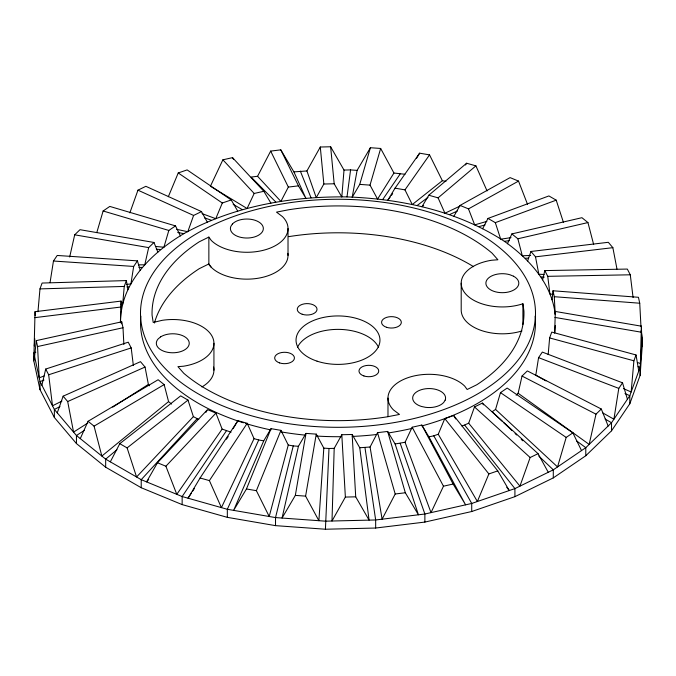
<?xml version="1.0" encoding="UTF-8"?>
<svg xmlns="http://www.w3.org/2000/svg" width="676" height="676" viewBox="0 0 676 676"><rect width="100%" height="100%" fill="white"/><g stroke="black" fill="none" stroke-linecap="round" stroke-linejoin="round"><path stroke-width="1.01" d="M121.401 310.132L121.089 301.09L35.051 311.695L33.8 360.866L40.019 389.672L54.367 417.498L76.456 443.583L105.667 467.209L141.225 487.734L182.148 504.6L227.33 517.351L275.521 525.641L325.418 529.232L375.662 528.032L424.874 522.075L471.721 511.521L514.918 496.657L553.289 477.898L585.788 455.742L611.527 430.806L629.804 403.758L640.121 375.341L642.2 346.34L642.2 338.27L641.169 330.336M120.379 322.79L121.089 301.09M554.641 333.158L555.342 311.459L641.372 326.178L641.93 342.073M641.372 326.178L640.392 363.485L637.4 362.497M341.811 434.736L334.197 448.357L331.992 521.01L345.368 497.071L341.811 434.736L352.154 434.491L359.759 447.749L369.079 520.123L355.711 496.826L352.154 434.491M334.197 448.357L328.992 448.484L325.418 529.232M316.258 434.127L323.812 448.112L318.886 520.697L305.603 496.125L316.258 434.127L305.983 433.392L298.429 446.287L282.053 518.044L295.336 495.39L305.983 433.392M34.29 345.943L34.806 338.811M33.8 360.866L34.172 355.686M120.556 321.937C120.505 282.61 152.252 252.444 183.813 233.676C233.414 206.222 290.79 196.217 347.008 196.91C401.924 198.896 457.855 210.996 504.397 241.332C528.987 258.79 551.692 283.32 555.224 314.501L554.286 296.705L553.002 290.773L638.448 297.288L639.733 303.22L640.941 326.162M554.81 332.305L555.309 325.418M642.2 338.27L640.121 367.279L640.121 375.341M330.632 146.768L344.008 170.065L341.803 197.029L334.189 183.779L330.632 146.768L320.289 147.022L306.921 170.952L316.241 197.645L323.846 184.024L320.289 147.022M37.957 311.763L39.977 288.897L42.098 283.05L126.37 280.582L127.933 289.717M126.37 280.582L124.249 286.438L122.686 304.175L120.624 304.555M548.16 354.63L549.63 337.932L551.751 332.085L636.023 354.951L638.769 370.997M636.023 354.951L633.902 360.798L631.156 391.979L623.424 388.599M34.611 356.573L36.267 340.628L121.714 321.81L122.998 327.742L123.877 344.498M121.503 323.829L121.714 321.81M552.064 299.848L553.002 290.773M347.008 196.91L350.582 169.913L357.114 170.377L370.397 147.723L380.664 148.458L393.947 173.031L404.983 174.273M50.049 282.593L53.455 261.029L57.215 255.46L137.431 260.868L140.202 270.206M137.431 260.868L133.671 266.437L130.899 283.971L126.733 284.368M627.413 399.237L622.545 382.819L542.329 352.086L538.569 357.646L535.798 375.18L545.912 380.875M622.545 382.819L618.785 388.387L613.918 419.196L602.891 412.985M357.114 170.377L352.188 197.282L359.742 184.387L370.397 147.723M69.67 257.007L74.698 234.817L79.996 229.688L153.967 242.464L157.863 252.131M153.967 242.464L148.669 247.602L144.765 264.815L138.445 264.84M516.134 395.207L518.137 393.263L522.033 376.05L527.331 370.913L601.302 409.031L608.155 426.007M601.302 409.031L596.004 414.16L589.151 444.411L518.137 393.263M41.895 385.252L45.715 369.045L128.246 342.191L131.195 347.92L133.366 365.572M542.634 279.822L544.805 270.594L627.328 269.073L630.285 274.802L633.082 297.55M298.429 446.287L293.249 445.915L275.521 517.579L275.521 525.641M280.954 430.358L288.255 445.053L269.209 516.489L256.381 490.675L280.954 430.358L271.034 428.652L263.733 440.837L233.634 510.38L246.461 488.968L271.034 428.652M393.947 173.031L377.571 199.107L370.017 185.123L380.664 148.458M96.778 232.629L103.124 210.988L109.808 206.425L175.515 225.894L180.441 235.975M175.515 225.894L168.823 230.448L163.905 247.239L155.615 246.436M502.116 421.156L492.187 411.718L495.559 409.419L500.485 392.629L507.177 388.066L572.876 432.86L581.529 450.579M572.876 432.86L566.192 437.423L557.539 466.93L495.559 409.419M57.257 412.85L63.138 396.178L140.498 361.677L145.036 367.043L148.382 384.433L149.531 385.785M527.618 260.953L530.964 251.472L608.315 242.304L612.862 247.669L616.977 269.056M129.851 212.872L137.955 190.176L145.847 186.314L201.499 211.588L207.312 222.184M201.499 211.588L193.598 215.45L187.793 231.724L176.597 229.316M462.021 426.083L468.688 423.21L474.501 406.927L482.402 403.065L538.045 453.664L548.261 472.287M538.045 453.664L530.153 457.525L519.937 486.137L468.688 423.21M168.324 196.733L178.236 172.963L187.125 169.904L231.209 199.944L237.749 211.132M231.209 199.944L222.311 203.003L215.771 218.694L202.039 213.608M428.914 436.89L465.587 504.837L453.114 484.033L443.473 486.205L431.009 512.628L405.076 442.265L412.174 427.224L421.816 425.052L428.914 436.89L433.772 435.8L438.251 434.254L444.791 418.571L453.689 415.512L497.764 470.885L509.256 490.539L506.713 487.227M497.764 470.885L488.875 473.935L477.374 501.507L438.251 434.254M80.275 438.614L88.057 421.283L158.133 379.735L164.15 384.593L168.569 401.612L171.603 404.062M507.431 243.782L511.85 233.921L581.935 217.697L587.943 222.565L593.646 244.492M263.733 440.837L258.731 439.975L227.33 509.29L227.33 517.351M263.826 191.291L232.527 157.643L222.886 159.815L210.413 186.238L247.086 208.495L254.184 193.463L263.826 191.291L270.924 203.13M200.088 477.991L237.91 420.666L247.205 423.286L254.049 438.656L221.415 507.625L209.391 480.611L200.088 477.991L188.063 498.212L191.502 492.931M275.783 202.031L251.126 177.07L257.573 176.284L270.67 151.086L280.802 149.861L293.899 171.89L305.924 198.381L298.471 185.849L280.802 149.861M270.67 151.086L288.339 187.075L280.886 201.414L257.573 176.284M377.529 432.665L395.198 493.987L382.101 519.185L370.076 447.005L377.529 432.665L387.661 431.44L395.114 443.971L418.427 514.791L405.33 492.762L387.661 431.44M110.323 461.835L119.787 443.676L180.678 395.866L187.996 400.091L193.378 416.636L198.769 419.466M482.622 228.758L488.004 218.424L548.895 195.939L556.213 200.164L563.387 222.227M231.065 432.167L222.134 429.099L215.931 413.104L207.515 409.631L157.474 462.756L146.582 481.878L148.686 479.521M205.96 412.352L207 410.535M453.866 216.295L460.069 205.411L510.101 177.619L518.526 181.092L527.533 204.346M233.169 428.626L237.91 420.666M487.075 190.936L475.912 165.857L466.609 163.229L428.795 195.229L421.951 206.738L423.675 205.512M465.57 164.995L466.609 163.229M445.966 181.32L442.366 180.703L429.539 154.88L419.619 153.173L395.046 188.156L387.745 200.341L390.204 197.012M416.408 158.53L419.619 153.173M192.652 491.165L194.375 488.528M226.477 439.214L228.201 436.569M209.391 480.611L247.205 423.286M226.375 430.849L182.148 496.539L182.148 504.6M382.751 199.479L400.479 173.504M222.134 429.099L176.791 494.333L165.899 466.229L157.474 462.756M442.366 180.703L412.267 204.549L404.966 189.863L429.539 154.88M391.438 195.356L392.663 193.691M197.071 418.765L141.225 479.673L141.225 487.734M193.378 416.636L136.569 476.986L127.105 447.901L119.787 443.676M165.899 466.229L215.931 413.104M428.795 195.229L438.09 197.857L475.912 165.857M116.931 449.743L105.667 459.148L105.667 467.209M168.569 401.612L101.848 456.055L94.065 426.142L88.057 421.283M127.105 447.901L187.996 400.091M417.269 205.411L428.009 197.333M84.407 430.333L76.456 435.513L76.456 443.583M87.812 423.024L73.557 432.099L67.684 401.544L63.138 396.178M112.757 407.129L148.382 384.433M94.065 426.142L164.15 384.593M460.069 205.411L468.485 208.884L518.526 181.092M59.987 406.58L54.367 409.436L54.367 417.498M61.896 401.113L52.491 405.794L48.672 374.774L45.715 369.045M208.859 237.073L199.243 241.805A185.968 107.366 0 0 0 152.066 315.21L153.224 322.46L162.13 320.331A41.143 23.753 0 0 1 212.526 337.13A41.143 23.753 0 0 1 183.433 366.223L177.932 366.637L183.762 373.27A185.968 107.366 0 0 0 387.297 416.813L399.482 414.439L393.491 409.935A41.143 23.753 0 0 1 408.558 377.487A41.143 23.753 0 0 1 464.758 386.182L467.141 389.503L476.791 384.754A185.968 107.366 0 0 0 523.925 311.045L522.911 303.761A41.143 23.753 0 0 1 464.327 292.277A41.143 23.753 0 0 1 491.697 260.243L497.899 259.77L492.06 253.154A185.968 107.366 0 0 0 288.686 209.763L276.501 212.129L282.509 216.65A41.143 23.753 0 0 1 267.442 249.098A41.143 23.753 0 0 1 211.242 240.403L208.859 237.073L208.859 263.944L211.242 267.274M208.859 263.944L199.243 268.685A185.968 107.366 0 0 0 154.415 323.035M459.891 206.138L444.935 213.219L438.09 197.857M449.625 214.546L457.314 211.064M67.684 401.544L145.036 367.043M43.957 380.073L40.019 381.61L40.019 389.672M44.134 375.966L39.208 377.842L37.552 346.551L36.267 340.628M488.004 218.424L495.322 222.649L556.213 200.164M48.672 374.774L131.195 347.92M35.811 352.221L33.8 352.804L40.019 381.61L54.367 409.436L76.456 435.513L105.667 459.148L141.225 479.673L182.148 496.539L227.33 509.29L275.521 517.579L325.418 521.171L375.662 519.971L424.874 514.013L471.721 503.459L514.918 488.596L553.289 469.828L585.788 447.681L611.527 422.737L629.804 395.697L640.121 367.279L638.127 366.603M486.847 221.39L474.687 224.88L468.485 208.884M478.929 226.629L485.022 224.964M511.85 233.921L517.867 238.78L587.943 222.565M395.114 443.971L405.076 442.265M37.552 346.551L122.998 327.742M511.022 237.622L500.705 239.203L495.322 222.649M504.397 241.332L509.552 240.597M34.628 317.669L120.658 307.056M293.899 171.89L306.921 170.952M288.339 187.075L298.471 185.849M359.759 447.749L370.076 447.005M395.198 493.987L405.33 492.762M530.964 251.472L535.502 256.838L612.862 247.669M126.911 286.987L129.006 286.776M530.685 255.418L522.294 255.798L517.867 238.78M525.328 258.249L528.463 258.139M39.977 288.897L124.249 286.438M344.008 170.065L350.582 169.913M323.846 184.024L334.189 183.779M345.368 497.071L355.711 496.826M544.805 270.594L547.754 276.323L630.285 274.802M138.952 267.442L142.095 267.4M544.104 274.49L538.848 274.228L535.502 256.838M541.138 276.932L544.281 277.118M53.455 261.029L133.671 266.437M359.742 184.387L370.017 185.123M323.812 448.112L328.992 448.484M295.336 495.39L305.603 496.125M554.286 296.705L639.733 303.22M156.333 249.174L160.533 249.537M553.044 294.415L549.926 293.975L547.754 276.323M395.046 188.156L404.966 189.863M554.912 317.424L640.949 332.144M288.255 445.053L293.249 445.915M246.461 488.968L256.381 490.675M74.698 234.817L148.669 247.602M177.703 232.434L183.813 233.676M549.63 337.932L633.902 360.798M254.049 438.656L258.731 439.975M103.124 210.988L168.823 230.448M204.397 217.799L211.292 220.232M538.569 357.646L618.785 388.387M624.987 393.542L629.804 395.697L629.804 403.758M137.955 190.176L193.598 215.45M522.033 376.05L596.004 414.16M605.13 419.052L611.527 422.737L611.527 430.806M233.195 204.363L242.228 209.594M178.236 172.963L222.311 203.003M500.485 392.629L566.192 437.423M576.467 440.811L585.788 447.681L585.788 455.742M474.501 406.927L530.153 457.525M503.645 422.61L512.045 430.604M515.104 433.51L516.633 434.964M521.213 439.324L522.742 440.777M538.772 456.03L553.289 469.828L553.289 477.898M222.886 159.815L254.184 193.463M444.791 418.571L488.875 473.935M464.708 425.153L514.918 488.596L514.918 496.657M232.527 157.643L233.609 159.451M453.689 415.512L455.7 418.951M433.772 435.8L471.721 503.459L471.721 511.521M482.402 403.065L483.365 404.831M421.816 425.052L453.114 484.033M412.174 427.224L443.473 486.205M300.338 171.112L311.028 197.764M400.217 443.355L424.874 514.013L424.874 522.075M641.752 344.278L642.2 346.34M364.972 447.622L375.662 519.971L375.662 528.032M35.051 311.695L35.194 315.675M522.911 303.761L522.911 324.438M461.201 283.193L461.201 310.064A41.143 23.753 0 0 0 521.982 330.936M387.982 398.054L387.982 416.661M288.018 228.522L288.018 255.401M213.929 343.281L213.929 370.152M287.858 253.331A41.143 23.753 0 0 1 256.272 278.52A41.143 23.753 0 0 1 208.571 264.071M297.465 347.329A41.963 24.226 0 0 1 338 329.373A41.963 24.226 0 0 1 378.535 347.329M535.164 316.182A197.485 114.016 0 0 1 421.925 425.905M412.056 428.39A197.485 114.016 0 0 1 388.565 432.91M376.862 434.482A197.485 114.016 0 0 1 352.255 436.417M341.329 436.696A197.485 114.016 0 0 1 316.512 436.037M305.679 435.175A197.485 114.016 0 0 1 281.165 431.888M270.932 429.936A197.485 114.016 0 0 1 245.354 423.387M243.461 422.796A197.485 114.016 0 0 1 140.836 316.148M288.686 236.642A185.968 107.366 0 0 1 473.623 266.699M213.574 367.051A41.143 23.753 0 0 1 201.879 386.951M445.171 400.158L443.684 402.49A16.461 9.498 0 0 1 425.483 407.324L421.452 406.462A16.461 9.498 0 0 1 413.957 394.37A16.461 9.498 0 0 1 434.161 389.013A16.461 9.498 0 0 1 445.171 400.158M232.367 224.035L230.846 226.359A16.461 9.498 0 0 0 250.247 237.825A16.461 9.498 0 0 0 260.049 222.826A16.461 9.498 0 0 0 232.367 224.035M160.643 336.859L158.184 338.896A16.461 9.498 0 0 0 172.076 352.771A16.461 9.498 0 0 0 187.987 339.639A16.461 9.498 0 0 0 160.643 336.859M513.456 276.18L509.932 274.76A16.461 9.498 0 0 0 485.9 282.779A16.461 9.498 0 0 0 508.648 291.964A16.461 9.498 0 0 0 513.456 276.18M317.019 361.145A41.963 24.226 0 0 0 379.963 340.163A41.963 24.226 0 0 0 317.019 319.182A41.963 24.226 0 0 0 317.019 361.145M237.834 411.557A197.485 114.016 0 0 0 535.485 314.239A197.485 114.016 0 0 0 240.681 214.072A197.485 114.016 0 0 0 237.834 411.557M363.916 375.957A9.878 5.704 0 0 0 378.729 371.023A9.878 5.704 0 0 0 363.916 366.079A9.878 5.704 0 0 0 363.916 375.957M386.511 327.285A9.878 5.704 0 0 0 401.324 322.351A9.878 5.704 0 0 0 386.511 317.407A9.878 5.704 0 0 0 386.511 327.285M302.206 314.247A9.878 5.704 0 0 0 317.019 309.304A9.878 5.704 0 0 0 302.206 304.369A9.878 5.704 0 0 0 302.206 314.247M279.619 362.919A9.878 5.704 0 0 0 294.432 357.976A9.878 5.704 0 0 0 279.619 353.041A9.878 5.704 0 0 0 279.619 362.919"/></g></svg>
